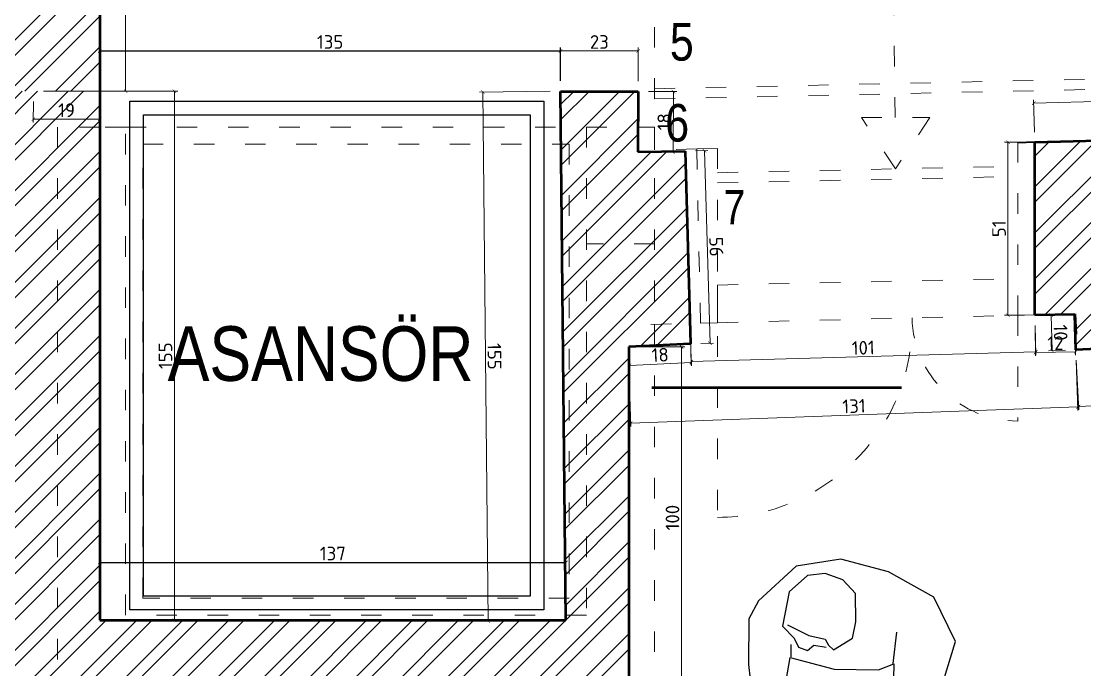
# Model space of a CAD drawing. Header units: inches. Extents: x -10121 to 9010, y 58067 to 62726.
# Drawn here: x -2543.8 to -2232.2, y 61244.3 to 61434.3 of the extents above; entities that cross this region are included whole.
import ezdxf

# ---------------------------------------------------------------- set-up
doc = ezdxf.new("R2010")
doc.units = ezdxf.units.IN
doc.linetypes.add('ACAD_ISO03W100', pattern=[30, 12, -18])
for name, color, linetype, lineweight in [('A-DUVAR 0.20', 41, 'Continuous', 20), ('A-DUVAR 0.50', 40, 'Continuous', 50), ('Auto-Olcu', 33, 'Continuous', 15), ('Auto-Silik_Cizgiler', 47, 'Continuous', 9), ('Auto-SilikCizgiler', 251, 'Continuous', 9), ('Auto-Tefris', 32, 'Continuous', 9), ('Auto-Yazi', 7, 'Continuous', 20), ('DOOR', 121, 'Continuous', 25), ('MERDIVENLER', 30, 'Continuous', 25)]:
    doc.layers.add(name, color=color, linetype=linetype, lineweight=lineweight)
doc.layers.add('tefriş - ince', color=9, linetype='Continuous')
doc.styles.add('1-20', font='isocpeur.ttf', dxfattribs={"height": 4})
doc.styles.add('STYLE1', font='technic_.ttf')
doc.linetypes.add('BATTING', pattern='A,0.0001,-0.1,[134,ltypeshp.shx,S=0.1,R=0,X=-0.1,Y=0],-0.2,[134,ltypeshp.shx,S=0.1,R=180,X=0.1,Y=0],-0.1', length=0.4001)
doc.dimstyles.new('ölçü 1_20', dxfattribs={"dimtxt": 4, "dimasz": 1, "dimexe": 1, "dimexo": 3, "dimtad": 1, "dimdec": 0, "dimtxsty": '1-20', "dimblk": 'ARCHTICK', "dimcen": 1.5, "dimclrd": 256, "dimclre": 256, "dimclrt": 256, "dimadec": 0, "dimazin": 0, "dimtfac": 1, "dimtdec": 0, "dimtmove": 0, "dimatfit": 3, "dimldrblk": 'ARCHTICK', "dimfxl": 1, "dimlwd": -1, "dimlwe": -1, "dimarcsym": 0})

# ---------------------------------------------------------------- blocks, each defined once
blk = doc.blocks.new('_ARCHTICK')
at = {"color": 0, "linetype": 'ByBlock', "const_width": 0.15}
blk.add_lwpolyline([(-0.5, -0.5), (0.5, 0.5)], dxfattribs=at)
blk = doc.blocks.new('*D148')
at = {"layer": 'Auto-Olcu', "ltscale": 5, "transparency": 16777216}
for p, q in [((-1771.62, 61358.31), (-1770.89, 61343.73)), ((-1770.94, 61344.73), (-2233.94, 61321.4)), ((-2234.62, 61334.97), (-2233.89, 61320.4))]:
    blk.add_line(p, q, dxfattribs=at)
at = {"layer": 'DEFPOINTS', "color": 0, "ltscale": 5, "transparency": 16777216}
for p in [(-1771.77, 61361.31), (-2234.77, 61337.97), (-2233.94, 61321.4)]:
    blk.add_point(p, dxfattribs=at)
at = {"layer": 'Auto-Olcu', "ltscale": 5, "transparency": 16777216}
for p, rotation in [((-1770.94, 61344.73), 2.885342304133873), ((-2233.94, 61321.4), 182.8853423041339)]:
    blk.add_blockref('_ARCHTICK', p, dxfattribs=dict(at, rotation=rotation))
at = {"layer": 'Auto-Olcu', "ltscale": 5, "transparency": 16777216, "insert": (-2002.57, 61335.69), "char_height": 4, "attachment_point": 5, "rotation": 2.8853, "style": '1-20'}
blk.add_mtext('464', dxfattribs=at)
blk = doc.blocks.new('*D149')
at = {"layer": 'Auto-Olcu', "ltscale": 5, "transparency": 16777216}
for p, q in [((-2238.03, 61348.3), (-2242.98, 61348.17)), ((-2241.73, 61337.8), (-2241.98, 61348.2)), ((-2237.77, 61337.89), (-2242.73, 61337.77))]:
    blk.add_line(p, q, dxfattribs=at)
at = {"layer": 'DEFPOINTS', "color": 0, "ltscale": 5, "transparency": 16777216}
for p in [(-2241.98, 61348.2), (-2235.03, 61348.37), (-2234.77, 61337.97)]:
    blk.add_point(p, dxfattribs=at)
at = {"layer": 'Auto-Olcu', "ltscale": 5, "transparency": 16777216}
for p, rotation in [((-2241.98, 61348.2), 91.42838175468965), ((-2241.73, 61337.8), 271.4283817546897)]:
    blk.add_blockref('_ARCHTICK', p, dxfattribs=dict(at, rotation=rotation))
at = {"layer": 'Auto-Olcu', "ltscale": 5, "transparency": 16777216, "insert": (-2239.23, 61343.06), "char_height": 4, "attachment_point": 5, "rotation": 271.4284, "style": '1-20'}
blk.add_mtext('10', dxfattribs=at)
blk = doc.blocks.new('*D150')
at = {"layer": 'Auto-Olcu', "ltscale": 5, "transparency": 16777216}
for p, q in [((-2246.72, 61345.16), (-2246.56, 61336.23)), ((-2234.98, 61345.37), (-2234.81, 61336.44)), ((-2234.83, 61337.44), (-2246.58, 61337.23))]:
    blk.add_line(p, q, dxfattribs=at)
at = {"layer": 'DEFPOINTS', "color": 0, "ltscale": 5, "transparency": 16777216}
for p in [(-2246.78, 61348.16), (-2235.03, 61348.37), (-2246.58, 61337.23)]:
    blk.add_point(p, dxfattribs=at)
at = {"layer": 'Auto-Olcu', "ltscale": 5, "transparency": 16777216}
for p, rotation in [((-2246.58, 61337.23), 181.0545866306918), ((-2234.83, 61337.44), 1.054586630691814)]:
    blk.add_blockref('_ARCHTICK', p, dxfattribs=dict(at, rotation=rotation))
at = {"layer": 'Auto-Olcu', "ltscale": 5, "transparency": 16777216, "insert": (-2240.75, 61339.96), "char_height": 4, "attachment_point": 5, "rotation": 1.0546, "style": '1-20'}
blk.add_mtext('12', dxfattribs=at)
blk = doc.blocks.new('*D151')
at = {"layer": 'Auto-Olcu', "ltscale": 5, "transparency": 16777216}
for p, q in [((-2246.69, 61345.16), (-2246.45, 61336.42)), ((-2347.72, 61342.3), (-2347.48, 61333.56)), ((-2246.48, 61337.42), (-2347.5, 61334.56))]:
    blk.add_line(p, q, dxfattribs=at)
at = {"layer": 'DEFPOINTS', "color": 0, "ltscale": 5, "transparency": 16777216}
for p in [(-2246.78, 61348.16), (-2347.81, 61345.3), (-2347.5, 61334.56)]:
    blk.add_point(p, dxfattribs=at)
at = {"layer": 'Auto-Olcu', "ltscale": 5, "transparency": 16777216}
for p, rotation in [((-2246.48, 61337.42), 1.622024361104888), ((-2347.5, 61334.56), 181.6220243611049)]:
    blk.add_blockref('_ARCHTICK', p, dxfattribs=dict(at, rotation=rotation))
at = {"layer": 'Auto-Olcu', "ltscale": 5, "transparency": 16777216, "insert": (-2297.06, 61338.62), "char_height": 4, "attachment_point": 5, "rotation": 1.622, "style": '1-20'}
blk.add_mtext('101', dxfattribs=at)
blk = doc.blocks.new('*D152')
at = {"layer": 'Auto-Olcu', "ltscale": 5, "transparency": 16777216}
for p, q in [((-2365.63, 61335.92), (-2365.47, 61332.47)), ((-2347.39, 61334.33), (-2365.52, 61333.47)), ((-2347.51, 61336.78), (-2347.35, 61333.34))]:
    blk.add_line(p, q, dxfattribs=at)
at = {"layer": 'DEFPOINTS', "color": 0, "ltscale": 5, "transparency": 16777216}
for p in [(-2365.77, 61338.91), (-2347.65, 61339.77), (-2365.52, 61333.47)]:
    blk.add_point(p, dxfattribs=at)
at = {"layer": 'Auto-Olcu', "ltscale": 5, "transparency": 16777216}
for p, rotation in [((-2365.52, 61333.47), 182.7191437518302), ((-2347.39, 61334.33), 2.719143751830266)]:
    blk.add_blockref('_ARCHTICK', p, dxfattribs=dict(at, rotation=rotation))
at = {"layer": 'Auto-Olcu', "ltscale": 5, "transparency": 16777216, "insert": (-2356.58, 61336.53), "char_height": 4, "attachment_point": 5, "rotation": 2.7191, "style": '1-20'}
blk.add_mtext('18', dxfattribs=at)
blk = doc.blocks.new('*D153')
at = {"layer": 'Auto-Olcu', "ltscale": 5, "transparency": 16777216}
for p, q in [((-2234.67, 61334.97), (-2234.13, 61320.29)), ((-2365.67, 61330.19), (-2365.13, 61315.51)), ((-2234.17, 61321.29), (-2365.17, 61316.51))]:
    blk.add_line(p, q, dxfattribs=at)
at = {"layer": 'DEFPOINTS', "color": 0, "ltscale": 5, "transparency": 16777216}
for p in [(-2234.77, 61337.97), (-2365.77, 61333.19), (-2365.17, 61316.51)]:
    blk.add_point(p, dxfattribs=at)
at = {"layer": 'Auto-Olcu', "ltscale": 5, "transparency": 16777216}
for p, rotation in [((-2234.17, 61321.29), 2.089834020549919), ((-2365.17, 61316.51), 182.0898340205499)]:
    blk.add_blockref('_ARCHTICK', p, dxfattribs=dict(at, rotation=rotation))
at = {"layer": 'Auto-Olcu', "ltscale": 5, "transparency": 16777216, "insert": (-2299.76, 61321.52), "char_height": 4, "attachment_point": 5, "rotation": 2.0898, "style": '1-20'}
blk.add_mtext('131', dxfattribs=at)
blk = doc.blocks.new('*D154')
at = {"layer": 'Auto-Olcu', "ltscale": 5, "transparency": 16777216}
for p, q in [((-2362.77, 61338.91), (-2349.32, 61338.91)), ((-2350.32, 61338.91), (-2350.32, 61238.8)), ((-2362.77, 61238.8), (-2349.32, 61238.8))]:
    blk.add_line(p, q, dxfattribs=at)
at = {"layer": 'DEFPOINTS', "color": 0, "ltscale": 5, "transparency": 16777216}
for p in [(-2365.77, 61338.91), (-2365.77, 61238.8), (-2350.32, 61238.8)]:
    blk.add_point(p, dxfattribs=at)
at = {"layer": 'Auto-Olcu', "ltscale": 5, "transparency": 16777216}
for p, rotation in [((-2350.32, 61338.91), 90), ((-2350.32, 61238.8), 270)]:
    blk.add_blockref('_ARCHTICK', p, dxfattribs=dict(at, rotation=rotation))
at = {"layer": 'Auto-Olcu', "ltscale": 5, "transparency": 16777216, "insert": (-2352.95, 61288.86), "char_height": 4, "attachment_point": 5, "rotation": 90, "style": '1-20'}
blk.add_mtext('100', dxfattribs=at)
blk = doc.blocks.new('*D164')
at = {"layer": 'Auto-Olcu', "ltscale": 5, "transparency": 16777216}
for p, q in [((-2517.77, 61413.8), (-2497.9, 61413.8)), ((-2498.9, 61413.8), (-2498.9, 61258.8)), ((-2517.77, 61258.8), (-2497.9, 61258.8))]:
    blk.add_line(p, q, dxfattribs=at)
at = {"layer": 'DEFPOINTS', "color": 0, "ltscale": 5, "transparency": 16777216}
for p in [(-2520.77, 61413.8), (-2520.77, 61258.8), (-2498.9, 61258.8)]:
    blk.add_point(p, dxfattribs=at)
at = {"layer": 'Auto-Olcu', "ltscale": 5, "transparency": 16777216}
for p, rotation in [((-2498.9, 61413.8), 90), ((-2498.9, 61258.8), 270)]:
    blk.add_blockref('_ARCHTICK', p, dxfattribs=dict(at, rotation=rotation))
at = {"layer": 'Auto-Olcu', "ltscale": 5, "transparency": 16777216, "insert": (-2501.53, 61336.3), "char_height": 4, "attachment_point": 5, "rotation": 90, "style": '1-20'}
blk.add_mtext('155', dxfattribs=at)
blk = doc.blocks.new('*D166')
at = {"layer": 'Auto-Olcu', "ltscale": 5, "transparency": 16777216}
for p, q in [((-2388.77, 61413.77), (-2409.52, 61413.56)), ((-2406.94, 61258.57), (-2408.52, 61413.57)), ((-2387.2, 61258.77), (-2407.94, 61258.56))]:
    blk.add_line(p, q, dxfattribs=at)
at = {"layer": 'DEFPOINTS', "color": 0, "ltscale": 5, "transparency": 16777216}
for p in [(-2408.52, 61413.57), (-2385.77, 61413.8), (-2384.2, 61258.8)]:
    blk.add_point(p, dxfattribs=at)
at = {"layer": 'Auto-Olcu', "ltscale": 5, "transparency": 16777216}
for p, rotation in [((-2408.52, 61413.57), 90.5818153687293), ((-2406.94, 61258.57), 270.5818153687293)]:
    blk.add_blockref('_ARCHTICK', p, dxfattribs=dict(at, rotation=rotation))
at = {"layer": 'Auto-Olcu', "ltscale": 5, "transparency": 16777216, "insert": (-2405.11, 61336.1), "char_height": 4, "attachment_point": 5, "rotation": 270.5818, "style": '1-20'}
blk.add_mtext('155', dxfattribs=at)
blk = doc.blocks.new('*D167')
at = {"layer": 'Auto-Olcu', "ltscale": 5, "transparency": 16777216}
for p, q in [((-2540.24, 61410.81), (-2540.25, 61404.61)), ((-2520.78, 61410.8), (-2520.78, 61404.61)), ((-2540.25, 61405.61), (-2520.78, 61405.61))]:
    blk.add_line(p, q, dxfattribs=at)
at = {"layer": 'DEFPOINTS', "color": 0, "ltscale": 5, "transparency": 16777216}
for p in [(-2540.24, 61413.81), (-2520.77, 61413.8), (-2520.78, 61405.61)]:
    blk.add_point(p, dxfattribs=at)
at = {"layer": 'Auto-Olcu', "ltscale": 5, "transparency": 16777216}
for p, rotation in [((-2540.25, 61405.61), 179.9821032922821), ((-2520.78, 61405.61), 359.9821032922821)]:
    blk.add_blockref('_ARCHTICK', p, dxfattribs=dict(at, rotation=rotation))
at = {"layer": 'Auto-Olcu', "ltscale": 5, "transparency": 16777216, "insert": (-2530.51, 61408.23), "char_height": 4, "attachment_point": 5, "rotation": 359.9821, "style": '1-20'}
blk.add_mtext('19', dxfattribs=at)
blk = doc.blocks.new('*D169')
at = {"layer": 'Auto-Olcu', "ltscale": 5, "transparency": 16777216}
for p, q in [((-2385.77, 61416.8), (-2385.77, 61426.61)), ((-2385.77, 61425.61), (-2363.01, 61425.61)), ((-2363.01, 61416.75), (-2363.01, 61426.61))]:
    blk.add_line(p, q, dxfattribs=at)
at = {"layer": 'DEFPOINTS', "color": 0, "ltscale": 5, "transparency": 16777216}
for p in [(-2363.01, 61425.61), (-2385.77, 61413.8), (-2363.01, 61413.75)]:
    blk.add_point(p, dxfattribs=at)
at = {"layer": 'Auto-Olcu', "ltscale": 5, "transparency": 16777216, "rotation": 180}
blk.add_blockref('_ARCHTICK', (-2385.77, 61425.61), dxfattribs=at)
at = {"layer": 'Auto-Olcu', "ltscale": 5, "transparency": 16777216}
blk.add_blockref('_ARCHTICK', (-2363.01, 61425.61), dxfattribs=at)
at = {"layer": 'Auto-Olcu', "ltscale": 5, "transparency": 16777216, "insert": (-2374.39, 61428.23), "char_height": 4, "attachment_point": 5, "style": '1-20'}
blk.add_mtext('23', dxfattribs=at)
blk = doc.blocks.new('*D170')
at = {"layer": 'Auto-Olcu', "ltscale": 5, "transparency": 16777216}
for p, q in [((-2360.01, 61413.73), (-2351.67, 61413.68)), ((-2352.67, 61413.68), (-2352.78, 61395.96)), ((-2360.12, 61396.01), (-2351.78, 61395.96))]:
    blk.add_line(p, q, dxfattribs=at)
at = {"layer": 'DEFPOINTS', "color": 0, "ltscale": 5, "transparency": 16777216}
for p in [(-2363.01, 61413.75), (-2363.12, 61396.03), (-2352.78, 61395.96)]:
    blk.add_point(p, dxfattribs=at)
at = {"layer": 'Auto-Olcu', "ltscale": 5, "transparency": 16777216}
for p, rotation in [((-2352.67, 61413.68), 89.63856611540585), ((-2352.78, 61395.96), 269.6385661154059)]:
    blk.add_blockref('_ARCHTICK', p, dxfattribs=dict(at, rotation=rotation))
at = {"layer": 'Auto-Olcu', "ltscale": 5, "transparency": 16777216, "insert": (-2355.35, 61404.84), "char_height": 4, "attachment_point": 5, "rotation": 89.6386, "style": '1-20'}
blk.add_mtext('18', dxfattribs=at)
blk = doc.blocks.new('*D171')
at = {"layer": 'Auto-Olcu', "ltscale": 5, "transparency": 16777216}
for p, q in [((-2346.25, 61396.29), (-2342.55, 61396.4)), ((-2343.55, 61396.37), (-2341.95, 61339.94)), ((-2344.65, 61339.86), (-2340.95, 61339.96))]:
    blk.add_line(p, q, dxfattribs=at)
at = {"layer": 'DEFPOINTS', "color": 0, "ltscale": 5, "transparency": 16777216}
for p in [(-2349.25, 61396.21), (-2347.65, 61339.77), (-2341.95, 61339.94)]:
    blk.add_point(p, dxfattribs=at)
at = {"layer": 'Auto-Olcu', "ltscale": 5, "transparency": 16777216}
for p, rotation in [((-2343.55, 61396.37), 91.62202436107081), ((-2341.95, 61339.94), 271.6220243610708)]:
    blk.add_blockref('_ARCHTICK', p, dxfattribs=dict(at, rotation=rotation))
at = {"layer": 'Auto-Olcu', "ltscale": 5, "transparency": 16777216, "insert": (-2340.12, 61368.23), "char_height": 4, "attachment_point": 5, "rotation": 271.622, "style": '1-20'}
blk.add_mtext('56', dxfattribs=at)
blk = doc.blocks.new('*D172')
at = {"layer": 'Auto-Olcu', "ltscale": 5, "transparency": 16777216}
for p, q in [((-2249.78, 61398.83), (-2255.64, 61398.83)), ((-2254.64, 61398.83), (-2254.64, 61348.16)), ((-2249.78, 61348.16), (-2255.64, 61348.16))]:
    blk.add_line(p, q, dxfattribs=at)
at = {"layer": 'DEFPOINTS', "color": 0, "ltscale": 5, "transparency": 16777216}
for p in [(-2246.78, 61398.83), (-2254.64, 61348.16), (-2246.78, 61348.16)]:
    blk.add_point(p, dxfattribs=at)
at = {"layer": 'Auto-Olcu', "ltscale": 5, "transparency": 16777216}
for p, rotation in [((-2254.64, 61398.83), 90), ((-2254.64, 61348.16), 270)]:
    blk.add_blockref('_ARCHTICK', p, dxfattribs=dict(at, rotation=rotation))
at = {"layer": 'Auto-Olcu', "ltscale": 5, "transparency": 16777216, "insert": (-2257.27, 61373.49), "char_height": 4, "attachment_point": 5, "rotation": 90, "style": '1-20'}
blk.add_mtext('51', dxfattribs=at)
blk = doc.blocks.new('*D173')
at = {"layer": 'Auto-Olcu', "ltscale": 5, "transparency": 16777216}
for p, q in [((-2537.24, 61557.46), (-2512.21, 61557.46)), ((-2513.21, 61413.81), (-2513.21, 61557.46)), ((-2537.24, 61413.81), (-2512.21, 61413.81))]:
    blk.add_line(p, q, dxfattribs=at)
at = {"layer": 'DEFPOINTS', "color": 0, "ltscale": 5, "transparency": 16777216}
for p in [(-2540.24, 61557.46), (-2513.21, 61557.46), (-2540.24, 61413.81)]:
    blk.add_point(p, dxfattribs=at)
at = {"layer": 'Auto-Olcu', "ltscale": 5, "transparency": 16777216}
for p, rotation in [((-2513.21, 61557.46), 90), ((-2513.21, 61413.81), 270)]:
    blk.add_blockref('_ARCHTICK', p, dxfattribs=dict(at, rotation=rotation))
at = {"layer": 'Auto-Olcu', "ltscale": 5, "transparency": 16777216, "insert": (-2515.84, 61485.63), "char_height": 4, "attachment_point": 5, "rotation": 90, "style": '1-20'}
blk.add_mtext('144', dxfattribs=at)
blk = doc.blocks.new('*D201')
at = {"layer": 'Auto-Olcu', "ltscale": 5, "transparency": 16777216}
for p, q in [((-2095.72, 61405.91), (-2095.98, 61415.38)), ((-2095.95, 61414.38), (-2247.09, 61410.3)), ((-2246.86, 61401.83), (-2247.12, 61411.3))]:
    blk.add_line(p, q, dxfattribs=at)
at = {"layer": 'DEFPOINTS', "color": 0, "ltscale": 5, "transparency": 16777216}
for p in [(-2247.09, 61410.3), (-2095.64, 61402.91), (-2246.78, 61398.83)]:
    blk.add_point(p, dxfattribs=at)
at = {"layer": 'Auto-Olcu', "ltscale": 5, "transparency": 16777216}
for p, rotation in [((-2095.95, 61414.38), 1.545318597357266), ((-2247.09, 61410.3), 181.5453185973573)]:
    blk.add_blockref('_ARCHTICK', p, dxfattribs=dict(at, rotation=rotation))
at = {"layer": 'Auto-Olcu', "ltscale": 5, "transparency": 16777216, "insert": (-2171.59, 61414.97), "char_height": 4, "attachment_point": 5, "rotation": 1.5453, "style": '1-20'}
blk.add_mtext('151', dxfattribs=at)
blk = doc.blocks.new('KŞKLŞ')
at = {"layer": 'tefriş - ince'}
for p, q in [((25415.28, -39871.56), (25402.32, -39875.06)), ((25421.12, -39872.84), (25415.28, -39871.56)), ((25402.32, -39875.06), (25392.5, -39879.01)), ((25433.87, -39880.77), (25421.12, -39872.84)), ((25389.25, -39880.04), (25383.87, -39884.09)), ((25391.54, -39886.35), (25389.06, -39879.81)), ((25392.5, -39879.01), (25389.25, -39880.04)), ((25394.67, -39887), (25392.49, -39879.22)), ((25426.04, -39880.83), (25415.82, -39881.56)), ((25432.11, -39884.66), (25426.04, -39880.83)), ((25439.34, -39892.82), (25433.87, -39880.77)), ((25380.31, -39883.62), (25375.56, -39887.72)), ((25383.87, -39884.09), (25380.31, -39883.62)), ((25415.82, -39881.56), (25413.39, -39885.83)), ((25416.57, -39882.89), (25415.22, -39889.78)), ((25434.08, -39889.47), (25432.11, -39884.66)), ((25375.56, -39887.72), (25376.65, -39893.1)), ((25385.84, -39891.87), (25388.08, -39887.37)), ((25388.08, -39887.37), (25391.54, -39886.35)), ((25391.54, -39886.35), (25391.87, -39887.65)), ((25391.87, -39887.65), (25394.9, -39886.81)), ((25394.9, -39886.81), (25395.06, -39887.46)), ((25395.06, -39887.46), (25407.64, -39886.26)), ((25407.64, -39886.26), (25407.72, -39899.61)), ((25407.84, -39886.49), (25411.3, -39885.47)), ((25411.13, -39887.79), (25410.93, -39890.53)), ((25413.39, -39885.83), (25411.13, -39887.79)), ((25378.29, -39893.85), (25381.06, -39890.67)), ((25381.06, -39890.67), (25383.38, -39890.84)), ((25383.38, -39890.84), (25381.07, -39893.42)), ((25410.93, -39890.53), (25412.94, -39891.94)), ((25415.22, -39889.78), (25415.49, -39894.67)), ((25433.68, -39894.95), (25434.08, -39889.47)), ((25376.65, -39893.1), (25378.29, -39893.85)), ((25381.07, -39893.42), (25381.84, -39894.54)), ((25381.84, -39894.54), (25385.84, -39891.87)), ((25412.94, -39891.94), (25413.31, -39895.57)), ((25439.56, -39907.24), (25439.34, -39892.82)), ((25414.12, -39896.06), (25413.14, -39897.89)), ((25415.49, -39894.67), (25414.12, -39896.06)), ((25430.8, -39899.61), (25433.68, -39894.95)), ((25407.72, -39899.61), (25411.04, -39912.15)), ((25413.14, -39897.89), (25417.9, -39902.27)), ((25422.79, -39901.99), (25430.8, -39899.61)), ((25417.9, -39902.27), (25422.79, -39901.99)), ((25375.73, -39908.5), (25374.49, -39910.95)), ((25380.47, -39910.33), (25375.73, -39908.5)), ((25379.66, -39906.88), (25379.34, -39908.34)), ((25379.34, -39908.34), (25382.05, -39908.96)), ((25387.33, -39909.14), (25379.66, -39906.88)), ((25382.05, -39908.96), (25380.47, -39910.33)), ((25392.72, -39913.56), (25387.33, -39909.14)), ((25435.93, -39922.02), (25439.56, -39907.24)), ((25374.49, -39910.95), (25378.69, -39917.19)), ((25393.88, -39912.16), (25392.72, -39913.56)), ((25405.08, -39918.28), (25393.88, -39912.16)), ((25411.04, -39912.15), (25413.93, -39915.96)), ((25413.95, -39915.75), (25423.16, -39914.31)), ((25378.69, -39917.19), (25384.95, -39918.5)), ((25384.95, -39918.5), (25391.35, -39917.91)), ((25391.35, -39917.91), (25390.26, -39921.22)), ((25413.93, -39915.96), (25405.08, -39918.28)), ((25390.26, -39921.22), (25398.41, -39928.38)), ((25425.07, -39931.61), (25435.93, -39922.02)), ((25398.41, -39928.38), (25408.58, -39931.25)), ((25408.58, -39931.25), (25425.07, -39931.61))]:
    blk.add_line(p, q, dxfattribs=at)
blk = doc.blocks.new('39')
at = {"layer": 'Auto-SilikCizgiler'}
for p, q in [((-11.7, 0), (-9.1, 0.2)), ((-11.3, 10), (-11.1, 7)), ((-9.8, 7.1), (-11.3, 10)), ((-11.1, 7), (-10.2, 5.2)), ((-10.2, 5.2), (-8.5, 4.4)), ((-5, 4.8), (-9.8, 7.1)), ((-9.1, 0.2), (-5.5, 0)), ((-8.5, 4.4), (-6.7, 3.8)), ((-6.7, 3.8), (-5.6, 2.1)), ((0, 0), (-6.7, -1.9)), ((-6.4, 9.9), (-5.1, 8.9)), ((-4, 9.5), (-6.4, 9.9)), ((-5.6, 2.1), (-4.3, 0.3)), ((-5.5, 0), (0, 0)), ((0, 0), (-5.4, -0.8)), ((-5.1, 8.9), (-3.6, 6.7)), ((-2.8, 0.7), (-5, 4.8)), ((-4.3, 0.3), (0, 0)), ((-2.5, 7.9), (-4, 9.5)), ((-3.6, 6.7), (-3, 4)), ((-3, 4), (0, 0)), ((0, 0), (-2.8, 0.7)), ((-2.7, -1.4), (0, 0)), ((-1.9, 4), (-2.5, 7.9)), ((0, 0), (-1.9, 4)), ((-0.7, 13.4), (-1.5, 9.9)), ((-1.5, 9.9), (-0.5, 5.2)), ((0.5, 15.3), (-0.7, 13.4)), ((0, 0), (-0.7, -1.6)), ((-0.5, 5.2), (0.2, 1.8)), ((-0.4, -2.9), (0, 0)), ((6.7, 1.9), (0, 0)), ((0, 0), (3.8, 1.9)), ((0, 0), (1.7, 1.9)), ((0.2, 1.8), (0, 0)), ((0, 0), (5.7, 0.4)), ((5.9, -0.5), (0, 0)), ((0, 0), (1, -3.3)), ((0.3, 10.5), (0.5, 12.5)), ((0.8, 8.9), (0.3, 10.5)), ((0.5, 12.5), (0.5, 15.3)), ((1.7, 5.7), (0.8, 8.9)), ((1.7, 1.9), (1.7, 5.7)), ((3.8, 1.9), (5.7, 4.8)), ((5.7, 4.8), (7.6, 6.7)), ((5.7, 0.4), (9.6, 1.7)), ((9.3, 0.2), (5.9, -0.5)), ((9.5, 3.8), (6.7, 1.9)), ((7.6, 6.7), (10.5, 6.7)), ((13.1, 0.2), (9.3, 0.2)), ((10.5, 6.7), (9.5, 5.7)), ((9.5, 5.7), (9.5, 3.8)), ((9.6, 1.7), (13.7, 2.2)), ((15.2, 1.7), (13.1, 0.2)), ((13.7, 2.2), (15.2, 1.7)), ((-12.4, -5.7), (-13.3, -8.1)), ((-13.3, -8.1), (-12.5, -7.8)), ((-12.5, -7.8), (-10.7, -6.9)), ((-10.5, -3.8), (-12.4, -5.7)), ((-9.6, -1.2), (-11.7, 0)), ((-10.7, -6.9), (-7.4, -5.6)), ((-9.5, -2.9), (-10.5, -3.8)), ((-5.4, -0.8), (-9.6, -1.2)), ((-6.7, -1.9), (-9.5, -2.9)), ((-7.4, -5.6), (-6, -4.4)), ((-6.6, -13), (-6.5, -10.2)), ((-6, -11.7), (-6.6, -13)), ((-6.5, -10.2), (-5.3, -8)), ((-6, -4.4), (-2.7, -1.4)), ((-5.3, -4.5), (-6, -6.3)), ((-6, -6.3), (-4.8, -5.9)), ((-4.8, -10.2), (-6, -11.7)), ((-2.1, -2.7), (-5.3, -4.5)), ((-5.3, -8), (-2.6, -6.3)), ((-4.8, -5.9), (-2.4, -5.3)), ((-1.9, -8), (-4.8, -10.2)), ((-2.6, -6.3), (-0.9, -5.1)), ((-2.4, -5.3), (-1.4, -4.2)), ((-0.7, -1.6), (-2.1, -2.7)), ((0.5, -5.5), (-1.9, -8)), ((-1.4, -4.2), (-0.4, -2.9)), ((-0.9, -5.1), (0.5, -3)), ((0.3, -0.7), (2.9, -2.9)), ((0.5, -3), (0.3, -0.7)), ((1, -3.3), (0.5, -5.5)), ((1.9, -5.7), (1, -3.8)), ((2.9, -8.6), (1.9, -5.7)), ((2.9, -2.9), (4.8, -5.7)), ((3.8, -11.4), (2.9, -8.6)), ((5.7, -13.3), (3.8, -11.4)), ((4.8, -5.7), (5.7, -9.5)), ((5.7, -9.5), (5.7, -13.3))]:
    blk.add_line(p, q, dxfattribs=at)
blk = doc.blocks.new('KJKJK')
at = {"layer": 'Auto-Silik_Cizgiler', "elevation": -25.28}
for points in [[(45042.69, -37852.14), (45047.85, -37872.77), (45058.57, -37880.15), (45075.2, -37884.49), (45088.82, -37894.02), (45096.02, -37899.8), (45097.25, -37955.65), (45105.88, -37922.38), (45107.68, -37912.04), (45111.68, -37894.76), (45122.76, -37885.22), (45129.27, -37871.47), (45127.41, -37861.76), (45123.5, -37856.46), (45118.13, -37850.22), (45115.96, -37845.86), (45110.96, -37843.88)], [(45091.54, -37955.83), (45087.85, -37935.85), (45072.29, -37922.22), (45059.45, -37887.73), (45057.82, -37870.07), (45055.94, -37885.84), (45057.33, -37887.9), (45067.03, -37919.38), (45070.01, -37925.2), (45082.63, -37937.53), (45085.96, -37947.89), (45089.48, -37954.87), (45089.76, -37965.9), (45090.99, -37970.77), (45091.79, -37972.51), (45094.29, -37976.32)], [(45033.01, -37909.57), (45038.16, -37930.2), (45048.89, -37937.59), (45065.51, -37941.92), (45079.13, -37951.45), (45086.33, -37957.23), (45098.34, -37936.56), (45096.2, -37979.82), (45097.99, -37969.47), (45101.99, -37952.19), (45113.08, -37942.65), (45119.58, -37928.9), (45117.72, -37919.2), (45113.81, -37913.89), (45108.44, -37907.66), (45106.28, -37903.3), (45101.27, -37901.32)], [(45047.87, -37977.48), (45051.43, -37961.33), (45070.46, -37950.72), (45070.29, -37953.8), (45068.17, -37958.26), (45065.13, -37961.5), (45063.78, -37967.72), (45063.01, -37972.1), (45062.86, -37978.62), (45059.86, -37988.73), (45056.61, -38006.44), (45054.57, -38009.45), (45056.77, -38009.32), (45057.66, -38007.1), (45058.09, -38005.63), (45058.88, -38004.51), (45060.43, -37999), (45060.64, -37996.64), (45064.76, -37988.45), (45064.78, -37982.67), (45066.18, -37974.28), (45070.12, -37962.85), (45071.84, -37957.33), (45073.96, -37952.7), (45074.75, -37951.75), (45076, -37949.69), (45077.46, -37948.52), (45079.91, -37946.94), (45085.29, -37943.21), (45089.76, -37941.33), (45095.53, -37941.38), (45097.77, -37942.15), (45101.9, -37940.4), (45102.8, -37941.43), (45106.02, -37947.3), (45109.6, -37947.64), (45113.43, -37992.15)], [(45092.59, -37975.74), (45095.29, -37975.1), (45096.98, -37975.31), (45098.28, -37975.17), (45093.95, -37974.77), (45089.26, -37974.49), (45086.86, -37974.3), (45082.07, -37978.1), (45068.23, -37993.7), (45066.03, -37994.57)]]:
    blk.add_lwpolyline(points, dxfattribs=at)
at = {"layer": 'Auto-Silik_Cizgiler'}
blk.add_lwpolyline([(45118.78, -37924.73), (45113.4, -37927.68), (45109.45, -37932.32), (45107, -37935.57), (45109.5, -37937.38), (45114.3, -37938.52), (45118.73, -37938.2), (45124.42, -37941.06), (45128.31, -37943.21), (45133.47, -37947.19), (45143.22, -37951.21), (45159.04, -37959.82), (45162.66, -37960.12), (45161.18, -37961.75), (45158.9, -37961.05), (45157.48, -37960.46), (45156.11, -37960.36), (45150.85, -37958.11), (45148.88, -37956.79), (45139.93, -37954.85), (45135.42, -37951.23), (45128.01, -37947.04), (45116.65, -37942.93), (45111.27, -37940.8), (45106.33, -37939.53), (45105.1, -37939.55), (45102.72, -37939.23), (45100.89, -37939.63), (45098.12, -37940.54), (45091.83, -37942.38), (45092.48, -37947.54), (45090.44, -37952.46), (45088.69, -37955.88), (45089.84, -37957.85), (45088.11, -37958.74), (45101.99, -37952.19), (45117.11, -37957.98), (45136.97, -37973.05)], dxfattribs=at)
at = {"layer": 'Auto-Silik_Cizgiler', "xscale": 0.1296, "yscale": 0.1296, "zscale": 0.1296}
for p, rotation in [((45114.04, -37839.33, -25.28), 356.7422745732944), ((45108.9, -37840.52, -25.28), 356.7422745732944), ((45116.18, -37840.52, -25.28), 356.7422745732944), ((45040.91, -37845.53), 356.7422745732944), ((45118.16, -37843.68, -25.28), 356.7422745732944), ((45035.77, -37846.73), 356.7422745732944), ((45043.05, -37846.73), 356.7422745732944), ((45114.85, -37846.25, -25.28), 356.7422745732944), ((45045.04, -37849.89), 356.7422745732944), ((45041.73, -37852.46), 356.7422745732944), ((45128.92, -37861.07, -25.28), 356.7422745732944), ((45123.78, -37862.27, -25.28), 356.7422745732944), ((45131.06, -37862.27, -25.28), 356.7422745732944), ((45053.26, -37865.72, -25.28), 356.7422745732944), ((45058.4, -37864.53, -25.28), 356.7422745732944), ((45060.54, -37865.72, -25.28), 356.7422745732944), ((45133.05, -37865.43, -25.28), 356.7422745732944), ((45062.53, -37868.88, -25.28), 356.7422745732944), ((45129.73, -37868, -25.28), 356.7422745732944), ((45059.21, -37871.45, -25.28), 356.7422745732944), ((45075.78, -37878.94, -25.28), 356.7422745732944), ((45123.34, -37879.67, -25.28), 356.7422745732944), ((45057.91, -37882.35, -25.28), 356.7422745732944), ((45070.64, -37880.14, -25.28), 356.7422745732944), ((45077.92, -37880.14, -25.28), 356.7422745732944), ((45118.2, -37880.87, -25.28), 356.7422745732944), ((45125.48, -37880.87, -25.28), 356.7422745732944), ((45052.76, -37883.55, -25.28), 356.7422745732944), ((45060.05, -37883.55, -25.28), 356.7422745732944), ((45076.59, -37885.87, -25.28), 356.7422745732944), ((45079.9, -37883.3, -25.28), 356.7422745732944), ((45127.47, -37884.03, -25.28), 356.7422745732944), ((45062.03, -37886.71, -25.28), 356.7422745732944), ((45124.15, -37886.6, -25.28), 356.7422745732944), ((45058.72, -37889.27, -25.28), 356.7422745732944), ((45091.23, -37895.27, -25.28), 356.7422745732944), ((45096.37, -37894.07, -25.28), 356.7422745732944), ((45098.51, -37895.27, -25.28), 356.7422745732944), ((45100.5, -37898.42, -25.28), 356.7422745732944), ((45097.19, -37900.99, -25.28), 356.7422745732944), ((45028.44, -37907.37, -25.28), 356.7422745732944), ((45033.58, -37906.17, -25.28), 356.7422745732944), ((45035.72, -37907.37, -25.28), 356.7422745732944), ((45056.58, -37906.7, -25.28), 356.7422745732944), ((45061.72, -37905.51, -25.28), 356.7422745732944), ((45063.86, -37906.7, -25.28), 356.7422745732944), ((45037.71, -37910.52, -25.28), 356.7422745732944), ((45065.85, -37909.86, -25.28), 356.7422745732944), ((45116.34, -37911, -25.28), 356.7422745732944), ((45034.39, -37913.09, -25.28), 356.7422745732944), ((45062.53, -37912.43, -25.28), 356.7422745732944), ((45111.2, -37912.2, -25.28), 356.7422745732944), ((45118.48, -37912.2, -25.28), 356.7422745732944), ((45120.47, -37915.35, -25.28), 356.7422745732944), ((45068.74, -37918.76, -25.28), 356.7422745732944), ((45073.88, -37917.56, -25.28), 356.7422745732944), ((45076.02, -37918.76, -25.28), 356.7422745732944), ((45117.15, -37917.92, -25.28), 356.7422745732944), ((45078.01, -37921.92, -25.28), 356.7422745732944), ((45092.07, -37923.37, -25.28), 356.7422745732944), ((45097.21, -37922.17, -25.28), 356.7422745732944), ((45099.35, -37923.37, -25.28), 356.7422745732944), ((45074.69, -37924.49, -25.28), 356.7422745732944), ((45101.34, -37926.53, -25.28), 356.7422745732944), ((45098.02, -37929.1, -25.28), 356.7422745732944), ((45113.45, -37927.93, -25.28), 356.7422745732944), ((45118.59, -37926.73, -25.28), 356.7422745732944), ((45120.73, -37927.93, -25.28), 356.7422745732944), ((45122.72, -37931.09, -25.28), 356.7422745732944), ((45043.77, -37935.23), 356.7422745732944), ((45048.91, -37934.03), 356.7422745732944), ((45051.05, -37935.23), 356.7422745732944), ((45119.4, -37933.65, -25.28), 356.7422745732944), ((45053.04, -37938.39), 356.7422745732944), ((45049.73, -37940.96), 356.7422745732944), ((45099.56, -37940.66, -25.28), 317.8832189276011), ((45120.07, -37941.86, -25.28), 356.7422745732944), ((45125.21, -37940.66, -25.28), 356.7422745732944), ((45127.35, -37941.86, -25.28), 356.7422745732944), ((45077.23, -37944.05, -25.28), 86.66096350184166), ((45094.93, -37944.29, -25.28), 317.8832189276011), ((45099.13, -37944.37, -25.28), 317.8832189276011), ((45129.34, -37945.02, -25.28), 356.7422745732944), ((45135.64, -37945.18), 317.8832189276011), ((45072.87, -37948.17, -25.28), 86.66096350184166), ((45074.07, -37946.04, -25.28), 86.66096350184166), ((45079.79, -37947.37, -25.28), 86.66096350184166), ((45126.02, -37947.59, -25.28), 356.7422745732944), ((45136.56, -37947.45), 317.8832189276011), ((45084.49, -37950.78, -25.28), 86.66096350184166), ((45085.69, -37948.64, -25.28), 86.66096350184166), ((45110.18, -37949.04, -25.28), 317.8832189276011), ((45136.12, -37951.16), 317.8832189276011), ((45143.58, -37949.57), 317.8832189276011), ((45148.33, -37951.86), 317.8832189276011), ((45160.1, -37951.7), 317.8832189276011), ((45072.88, -37953.72, -25.28), 86.66096350184166), ((45074.06, -37953.32, -25.28), 86.66096350184166), ((45088.96, -37953, -25.28), 57.80661504840518), ((45105.55, -37952.67, -25.28), 317.8832189276011), ((45109.75, -37952.75, -25.28), 317.8832189276011), ((45149.25, -37954.14), 317.8832189276011), ((45052.85, -37957.66, -25.28), 86.66096350184166), ((45144.62, -37957.77), 317.8832189276011), ((45148.81, -37957.85), 317.8832189276011), ((45163.21, -37955.25, -25.28), 356.7422745732944), ((45165.77, -37956.27), 317.8832189276011), ((45049.69, -37959.65, -25.28), 86.66096350184166), ((45091.61, -37958.62, -25.28), 317.8832189276011), ((45091.59, -37960.5, -25.28), 96.66567069409844), ((45095.73, -37959.61, -25.28), 356.7422745732944), ((45096.36, -37960.92, -25.28), 317.8832189276011), ((45155.62, -37960.52, 25.28), 317.8832189276011), ((45161.14, -37959.89), 317.8832189276011), ((45165.34, -37959.97), 317.8832189276011), ((45048.49, -37961.78, -25.28), 86.66096350184166), ((45055.42, -37960.98, -25.28), 86.66096350184166), ((45092.41, -37962.17, -25.28), 356.7422745732944), ((45097.28, -37963.19, -25.28), 317.8832189276011), ((45160.37, -37962.81, 25.28), 317.8832189276011), ((45049.68, -37966.93, -25.28), 86.66096350184166), ((45092.65, -37966.82, -25.28), 317.8832189276011), ((45096.85, -37966.9, -25.28), 317.8832189276011), ((45129.72, -37967.11), 317.8832189276011), ((45161.29, -37965.09, 25.28), 317.8832189276011), ((45095.95, -37970.71, -25.28), 317.8832189276011), ((45125.09, -37970.74), 317.8832189276011), ((45156.66, -37968.72, 25.28), 317.8832189276011), ((45160.86, -37968.8, 25.28), 317.8832189276011), ((45049.67, -37971.62, -25.28), 86.66096350184166), ((45063.41, -37972.13, -25.28), 86.66096350184166), ((45100.7, -37973, -25.28), 317.8832189276011), ((45114.19, -37971.5, -25.28), 317.8832189276011), ((45129.28, -37970.82), 317.8832189276011), ((45101.62, -37975.27, -25.28), 317.8832189276011), ((45109.56, -37975.12, -25.28), 317.8832189276011), ((45113.75, -37975.2, -25.28), 317.8832189276011), ((45048.53, -37976.67, -25.28), 86.66096350184166), ((45062.95, -37977.57, -25.28), 86.66096350184166), ((45069.13, -37978.3, -25.28), 86.66096350184166), ((45096.99, -37978.9, -25.28), 317.8832189276011), ((45101.18, -37978.98, -25.28), 317.8832189276011), ((45064.8, -37984.88, -25.28), 86.66096350184166), ((45057.78, -37986.12, -25.28), 86.66096350184166), ((45116.1, -37993.75, -25.28), 317.8832189276011), ((45061.31, -37997.56, -25.28), 86.66096350184166), ((45111.47, -37997.38, -25.28), 317.8832189276011), ((45115.67, -37997.46, -25.28), 317.8832189276011), ((45052.58, -38000.54), 86.66096350184166), ((45059.95, -38001.16, -25.28), 86.66096350184166), ((45053.73, -38006.21, -25.28), 86.66096350184166), ((45058.5, -38007.28, -25.28), 86.66096350184166), ((45055.21, -38010.75, -25.28), 86.66096350184166), ((45056.79, -38011.54, -25.28), 86.66096350184166), ((45059.79, -38017.56), 86.66096350184166)]:
    blk.add_blockref('39', p, dxfattribs=dict(at, rotation=rotation))

msp = doc.modelspace()

# ---------------------------------------------------------------- hatches: boundary and pattern name
at = {"layer": 'Auto-Silik_Cizgiler'}
h = msp.add_hatch(dxfattribs=at)
h.set_pattern_fill('ANSI32', color=256)
h.set_pattern_definition([(45, (19520.121, 46545.344), (-6.735192, 6.735192), []), (45, (19524.611, 46545.344), (-6.735192, 6.735192), [])])
h.paths.add_polyline_path([(-2520.78, 61413.81), (-2555.26, 61413.81), (-2555.26, 61557.46), (-2520.78, 61557.46)])
h = msp.add_hatch(dxfattribs=at)
h.set_pattern_fill('ANSI32', color=256)
h.set_pattern_definition([(45, (-22752.358, 83650.127), (-6.735192, 6.735192), []), (45, (-22747.868, 83650.127), (-6.735192, 6.735192), [])])
h.paths.add_polyline_path([(-2555.26, 61338.39), (-2555.26, 61364.22), (-2555.26, 61413.81), (-2520.77, 61413.8), (-2520.77, 61258.8), (-2384.2, 61258.8), (-2385.77, 61413.76), (-2363.01, 61413.75), (-2363.12, 61396.03), (-2349.25, 61396.21), (-2347.65, 61339.77), (-2365.77, 61338.91), (-2365.77, 61238.8), (-2555.26, 61238.8), (-2555.26, 61339.1)])

# ---------------------------------------------------------------- linework, layer by layer
at = {"layer": 'A-DUVAR 0.20', "linetype": 'ACAD_ISO03W100', "ltscale": 0.5}
msp.add_line((-2520.77, 61364.22), (-2520.77, 61701.08), dxfattribs=at)
at = {"layer": 'A-DUVAR 0.50'}
for p, q in [((-2520.79, 61557.46), (-2520.77, 61413.81)), ((-2520.77, 61413.81), (-2520.77, 61413.8)), ((-2520.77, 61413.8), (-2520.77, 61258.8)), ((-2385.77, 61413.76), (-2363.01, 61413.75)), ((-2384.2, 61258.8), (-2385.77, 61413.76)), ((-2363.01, 61413.75), (-2363.12, 61396.03)), ((-2246.78, 61398.83), (-2095.64, 61402.91)), ((-2363.12, 61396.03), (-2349.25, 61396.21)), ((-2349.25, 61396.21), (-2347.65, 61339.77)), ((-2246.78, 61348.16), (-2246.78, 61398.83)), ((-1771.77, 61361.31), (-2234.77, 61337.97)), ((-2235.03, 61348.37), (-2246.78, 61348.16)), ((-2234.77, 61337.97), (-2235.03, 61348.37)), ((-2347.65, 61339.77), (-2365.77, 61338.91)), ((-2520.77, 61258.8), (-2384.2, 61258.8))]:
    msp.add_line(p, q, dxfattribs=at)
msp.add_lwpolyline([(-2365.77, 61338.91), (-2365.77, 61238.8)], dxfattribs=at)
at = {"layer": 'A-DUVAR 0.50', "linetype": 'BATTING', "ltscale": 15}
msp.add_lwpolyline([(-2358.96, 61326.96), (-2285.87, 61326.96)], dxfattribs=at)
at = {"layer": 'Auto-Silik_Cizgiler'}
for p, q in [((-2246.78, 61354.33), (-2201.05, 61400.06)), ((-2246.78, 61358.82), (-2205.66, 61399.94)), ((-2246.78, 61367.8), (-2214.89, 61399.69)), ((-2246.78, 61372.29), (-2219.5, 61399.56)), ((-2246.78, 61381.27), (-2228.73, 61399.32)), ((-2246.78, 61385.76), (-2233.35, 61399.19)), ((-2243.76, 61348.37), (-2191.82, 61400.31)), ((-2239.27, 61348.37), (-2187.2, 61400.44)), ((-2234.92, 61343.74), (-2177.97, 61400.69)), ((-2234.81, 61339.36), (-2173.36, 61400.81)), ((-2246.78, 61394.74), (-2242.58, 61398.94))]:
    msp.add_line(p, q, dxfattribs=at)
at = {"layer": 'Auto-SilikCizgiler', "color": 1, "linetype": 'ACAD_ISO03W100', "ltscale": 0.5, "true_color": 0xe60000}
for p, q in [((-2520.75, 61403.3), (-2520.75, 61557.66)), ((-2358.19, 61396.61), (-2358.19, 61464.54)), ((-2520.75, 61403.3), (-2533.19, 61403.3)), ((-2533.19, 61403.3), (-2533.19, 61240.3)), ((-2513.19, 61403.3), (-2520.75, 61403.3)), ((-2513.19, 61403.3), (-2378.19, 61403.3)), ((-2378.19, 61403.3), (-2358.19, 61403.3)), ((-2358.19, 61403.3), (-2358.19, 61345.5)), ((-2344.75, 61345.83), (-2345.86, 61396.88)), ((-2246.76, 61399.02), (-2246.76, 61348.27)), ((-2358.19, 61369.05), (-2378.19, 61369.05)), ((-2339.75, 61357), (-2339.75, 61288.94)), ((-2339.75, 61345.95), (-2251.75, 61348.15)), ((-2251.75, 61348.15), (-2251.75, 61317.14)), ((-2246.76, 61348.27), (-2234.75, 61348.57)), ((-2359.26, 61345.47), (-2344.75, 61345.83)), ((-2358.19, 61345.5), (-2358.19, 61240.3))]:
    msp.add_line(p, q, dxfattribs=at)
for points in [[(-2287.74, 61406.05), (-2288.12, 61441.05), (-2288.39, 61466.05), (-2288.67, 61491.05), (-2288.94, 61516.05), (-2289.4, 61558.19)], [(-2358.19, 61414.52), (-2216.6, 61417.6)], [(-2358.13, 61411.53), (-2217.44, 61414.58)], [(-2378.19, 61403.3), (-2378.19, 61260.3), (-2513.19, 61260.3), (-2513.19, 61403.3)], [(-2092.66, 61402.35), (-2246.76, 61399.02)], [(-2345.86, 61396.88), (-2358.19, 61396.61)], [(-2339.75, 61397.01), (-2339.75, 61345.95), (-2344.75, 61345.83), (-2345.86, 61396.88), (-2339.75, 61397.01)], [(-2251.75, 61398.91), (-2251.75, 61348.15), (-2246.76, 61348.27), (-2246.76, 61399.02)], [(-2251.75, 61398.91), (-2246.76, 61399.02)], [(-2339.75, 61389.92), (-2251.75, 61391.83)], [(-2339.75, 61386.92), (-2251.69, 61388.83)], [(-2339.75, 61357), (-2251.75, 61358.91)], [(-2234.75, 61348.57), (-2234.22, 61338.02)], [(-2193.46, 61340.09), (-2234.22, 61338.02)]]:
    msp.add_lwpolyline(points, dxfattribs=at)
for points in [[(-2287.58, 61391.05), (-2297.58, 61406.05), (-2277.58, 61406.05), (-2287.58, 61391.05)], [(-2508.19, 61398.3), (-2383.19, 61398.3), (-2383.19, 61265.3), (-2508.19, 61265.3)]]:
    msp.add_lwpolyline(points, close=True, dxfattribs=at)
for centre, radius, start, end in [((-2339.75, 61345.95), 57.02, 270, 1.4284), ((-2251.75, 61348.15), 31.01, 181.4284, 270)]:
    msp.add_arc(centre, radius, start, end, dxfattribs=at)
at = {"layer": 'DOOR'}
msp.add_lwpolyline([(-2251.77, 61398.72), (-2246.78, 61398.83)], dxfattribs=at)
at = {"layer": 'MERDIVENLER'}
for points in [[(-2511.98, 61410.91), (-2390.66, 61410.91), (-2390.66, 61261.87), (-2511.98, 61261.87)], [(-2507.98, 61406.91), (-2394.66, 61406.91), (-2394.66, 61265.87), (-2507.98, 61265.87)]]:
    msp.add_lwpolyline(points, close=True, dxfattribs=at)

# ---------------------------------------------------------------- block references
at = {"layer": 'Auto-Tefris', "rotation": 74.40474981555566}
msp.add_blockref('KŞKLŞ', (-47566.86, 47498.68), dxfattribs=at)
at = {"layer": 'Auto-Yazi', "rotation": 64.94646290454982}
msp.add_blockref('KJKJK', (-55625.31, 36368.45, 25.28), dxfattribs=at)

# ---------------------------------------------------------------- texts
at = {"layer": 'Auto-SilikCizgiler', "color": 1, "linetype": 'ACAD_ISO03W100', "ltscale": 0.5, "true_color": 0xe60000, "style": 'STYLE1'}
for s, height, p in [('5', 11, (-2353.72, 61422.76)), ('6', 11, (-2355.08, 61399.04)), ('7', 10, (-2338, 61374.81)), ('ASANSÖR', 16, (-2500.87, 61328.92))]:
    msp.add_text(s, height=height, dxfattribs=at).set_placement(p)

# ---------------------------------------------------------------- dimensions: what is measured, and where the dimension line sits
at = {"layer": 'Auto-Olcu', "ltscale": 5}
for p1, p2, distance, picture, middle in [((-2540.24, 61413.81), (-2540.24, 61557.46), -27.03, '*D173', (-2515.84, 61485.63)), ((-2095.64, 61402.91), (-2246.78, 61398.83), -11.48, '*D201', (-2171.59, 61414.97)), ((-2540.24, 61413.81), (-2520.77, 61413.8), -8.19, '*D167', (-2530.51, 61408.23)), ((-2520.77, 61413.8), (-2520.77, 61258.8), 21.87, '*D164', (-2501.53, 61336.3)), ((-2384.2, 61258.8), (-2385.77, 61413.8), 22.74, '*D166', (-2405.11, 61336.1)), ((-2363.01, 61413.75), (-2363.12, 61396.03), 10.34, '*D170', (-2355.35, 61404.84)), ((-2246.78, 61398.83), (-2246.78, 61348.16), -7.86, '*D172', (-2257.27, 61373.49)), ((-2349.25, 61396.21), (-2347.65, 61339.77), 5.71, '*D171', (-2340.12, 61368.23)), ((-1771.77, 61361.31), (-2234.77, 61337.97), 16.59, '*D148', (-2002.57, 61335.69)), ((-2246.78, 61348.16), (-2347.81, 61345.3), 10.74, '*D151', (-2297.06, 61338.62)), ((-2235.03, 61348.37), (-2246.78, 61348.16), 10.93, '*D150', (-2240.75, 61339.96)), ((-2234.77, 61337.97), (-2235.03, 61348.37), 6.95, '*D149', (-2239.23, 61343.06)), ((-2347.65, 61339.77), (-2365.77, 61338.91), 5.45, '*D152', (-2356.58, 61336.53)), ((-2365.77, 61338.91), (-2365.77, 61238.8), 15.45, '*D154', (-2352.95, 61288.86)), ((-2234.77, 61337.97), (-2365.77, 61333.19), 16.69, '*D153', (-2299.76, 61321.52))]:
    dim = msp.add_aligned_dim(p1=p1, p2=p2, distance=distance, dimstyle='ölçü 1_20', dxfattribs=at)
    dim.commit()
    dim.dimension.update_dxf_attribs({"geometry": picture, "text_midpoint": middle})
msp.add_linear_dim(base=(-2385.77, 61425.61), p1=(-2520.77, 61413.8), p2=(-2385.77, 61413.8), dimstyle='ölçü 1_20', dxfattribs=at).render()
dim = msp.add_linear_dim(base=(-2363.01, 61425.61), p1=(-2385.77, 61413.8), p2=(-2363.01, 61413.75), dimstyle='ölçü 1_20', dxfattribs=at)
dim.commit()
dim.dimension.update_dxf_attribs({"geometry": '*D169', "text_midpoint": (-2374.39, 61428.23)})
msp.add_aligned_dim(p1=(-2520.77, 61258.8), p2=(-2384.2, 61258.8), distance=16.91, dimstyle='ölçü 1_20', dxfattribs=at).render()

doc.saveas('drawing.dxf')
